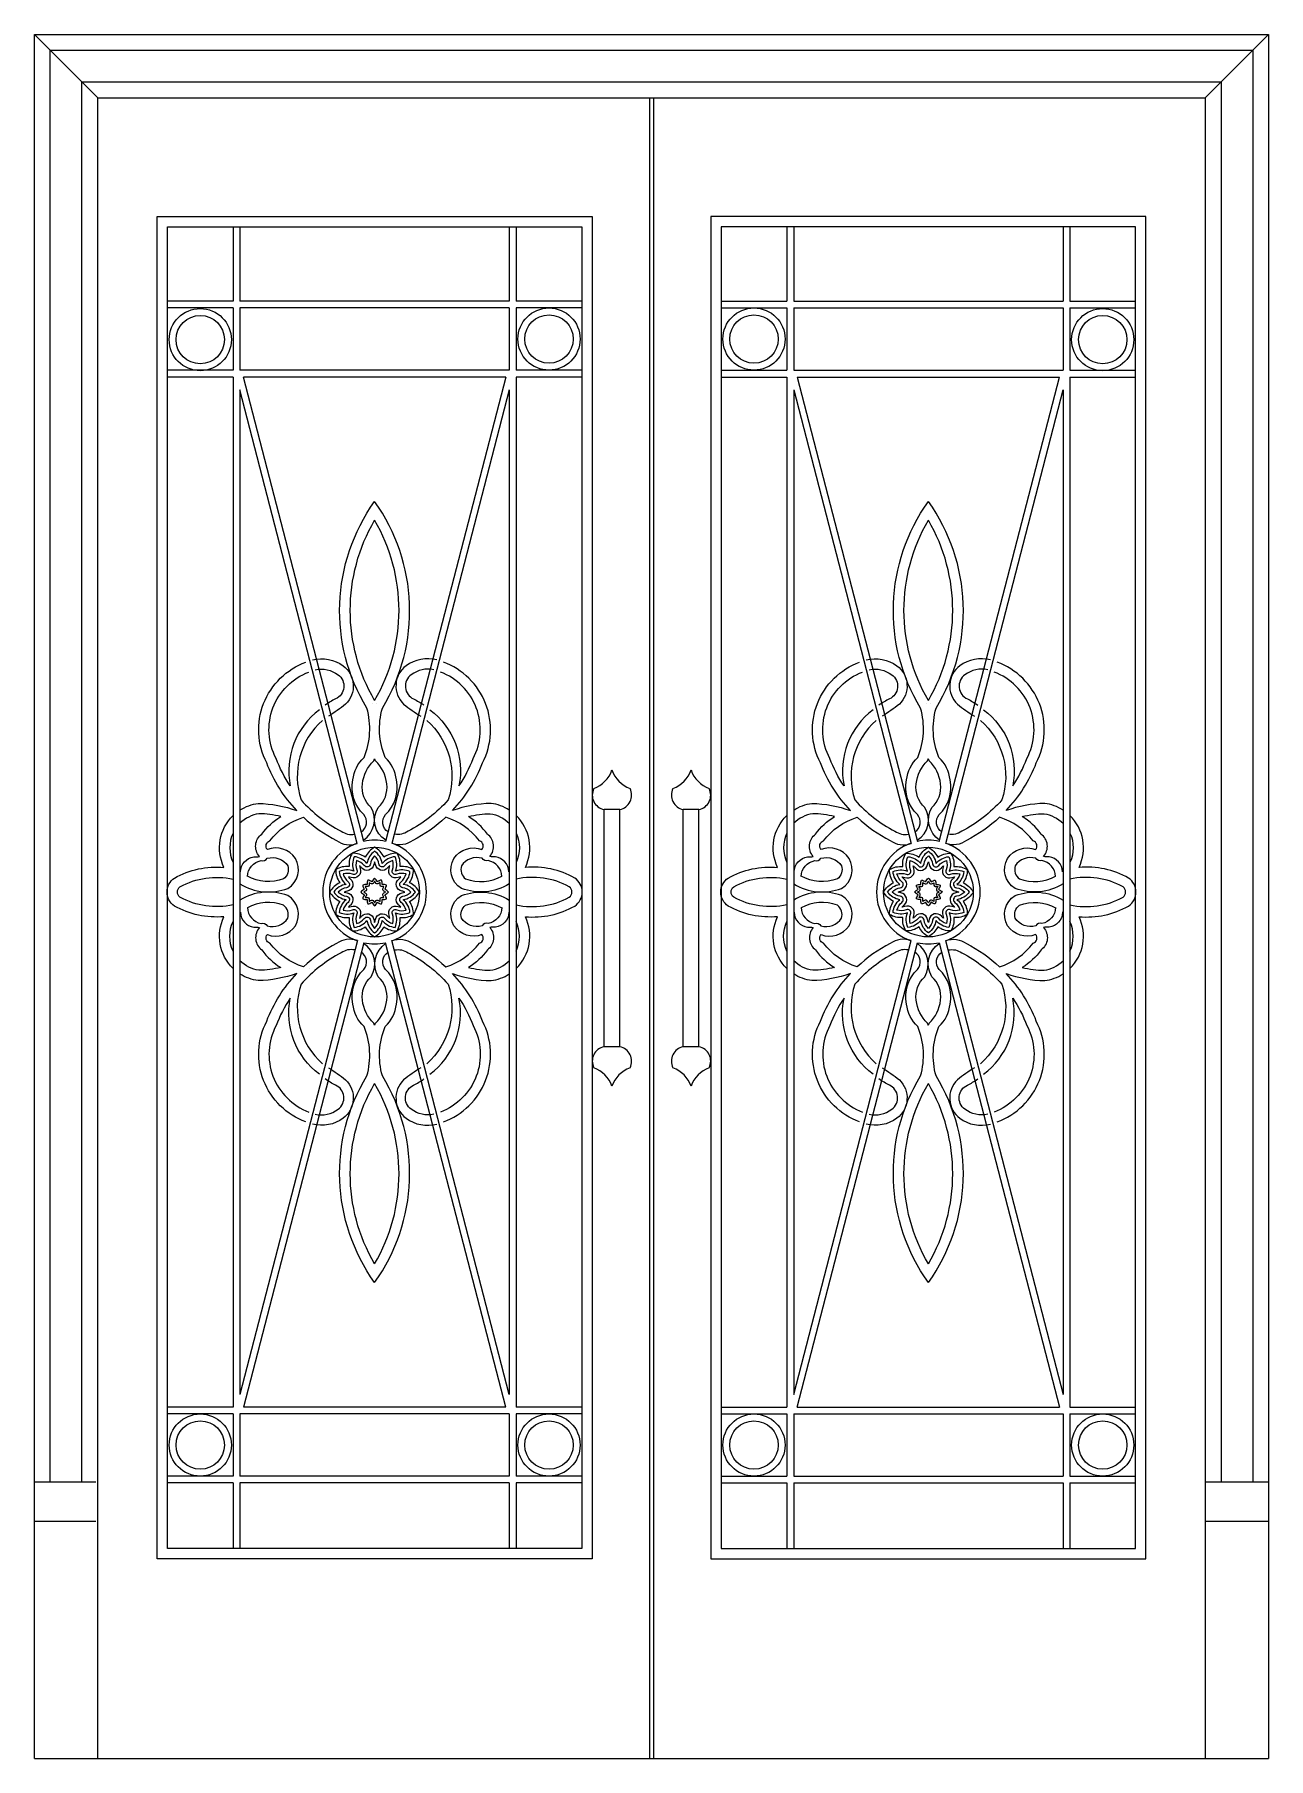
# Model space of a CAD drawing. Header units: metres. Extents: x -4700 to -3140, y 2 to 2182.
import ezdxf

# ---------------------------------------------------------------- set-up
doc = ezdxf.new("R2010")
doc.units = ezdxf.units.M
for name, color, linetype in [('2', 2, 'Continuous'), ('3', 3, 'Continuous'), ('4', 4, 'Continuous'), ('6', 3, 'Continuous'), ('7', 7, 'Continuous')]:
    doc.layers.add(name, color=color, linetype=linetype)

msp = doc.modelspace()

# ---------------------------------------------------------------- linework, layer by layer
at = {"layer": '2'}
msp.add_line((-4700.22, 1.99), (-3140.22, 1.99), dxfattribs=at)
at = {"layer": '3'}
for p, q in [((-4620.22, 2101.99), (-4700.22, 2181.99)), ((-3220.22, 2101.99), (-3140.22, 2181.99)), ((-3922.72, 2101.99), (-3922.72, 1.99)), ((-3917.72, 2101.99), (-3917.72, 1.99)), ((-4449.19, 1938.89), (-4449.19, 1844.9)), ((-4440.46, 1938.89), (-4440.46, 1844.9)), ((-4099.99, 1938.89), (-4099.99, 1844.9)), ((-4091.26, 1938.89), (-4091.26, 1844.9)), ((-3749.19, 1938.89), (-3749.19, 1844.9)), ((-3740.46, 1938.89), (-3740.46, 1844.9)), ((-3399.99, 1938.89), (-3399.99, 1844.9)), ((-3391.26, 1938.89), (-3391.26, 1844.9)), ((-4449.19, 1844.9), (-4532.13, 1844.9)), ((-4449.19, 1836.17), (-4532.13, 1836.17)), ((-4449.19, 1836.17), (-4449.19, 1757.6)), ((-4099.99, 1844.9), (-4440.46, 1844.9)), ((-4099.99, 1836.17), (-4440.46, 1836.17)), ((-4440.46, 1836.17), (-4440.46, 1757.6)), ((-4099.99, 1836.17), (-4099.99, 1757.6)), ((-4008.32, 1844.9), (-4091.26, 1844.9)), ((-4008.32, 1836.17), (-4091.26, 1836.17)), ((-4091.26, 1836.17), (-4091.26, 1757.6)), ((-3832.13, 1844.9), (-3749.19, 1844.9)), ((-3832.13, 1836.17), (-3749.19, 1836.17)), ((-3749.19, 1836.17), (-3749.19, 1757.6)), ((-3740.46, 1844.9), (-3399.99, 1844.9)), ((-3740.46, 1836.17), (-3399.99, 1836.17)), ((-3740.46, 1836.17), (-3740.46, 1757.6)), ((-3399.99, 1836.17), (-3399.99, 1757.6)), ((-3391.26, 1844.9), (-3308.32, 1844.9)), ((-3391.26, 1836.17), (-3391.26, 1757.6)), ((-3391.26, 1836.17), (-3308.32, 1836.17)), ((-4449.19, 1757.6), (-4532.13, 1757.6)), ((-4449.19, 1748.87), (-4532.13, 1748.87)), ((-4449.19, 1748.87), (-4449.19, 446.43)), ((-4099.99, 1757.6), (-4440.46, 1757.6)), ((-4283.82, 1161.7), (-4435.92, 1748.87)), ((-4104.52, 1748.87), (-4435.92, 1748.87)), ((-4104.52, 1748.87), (-4256.62, 1161.7)), ((-4008.32, 1757.6), (-4091.26, 1757.6)), ((-4091.26, 1748.87), (-4091.26, 446.43)), ((-4008.32, 1748.87), (-4091.26, 1748.87)), ((-3832.13, 1757.6), (-3749.19, 1757.6)), ((-3832.13, 1748.87), (-3749.19, 1748.87)), ((-3749.19, 1748.87), (-3749.19, 446.43)), ((-3740.46, 1757.6), (-3399.99, 1757.6)), ((-3735.92, 1748.87), (-3583.82, 1161.7)), ((-3735.92, 1748.87), (-3404.52, 1748.87)), ((-3556.62, 1161.7), (-3404.52, 1748.87)), ((-3391.26, 1757.6), (-3308.32, 1757.6)), ((-3391.26, 1748.87), (-3391.26, 446.43)), ((-3391.26, 1748.87), (-3308.32, 1748.87)), ((-4292.13, 1158.99), (-4440.46, 1732.85)), ((-4440.46, 1732.85), (-4440.46, 462.45)), ((-4099.99, 1732.85), (-4248.32, 1158.99)), ((-4099.99, 1732.85), (-4099.99, 462.45)), ((-3740.46, 1732.85), (-3740.46, 462.45)), ((-3740.46, 1732.85), (-3592.13, 1158.99)), ((-3548.32, 1158.99), (-3399.99, 1732.85)), ((-3399.99, 1732.85), (-3399.99, 462.45)), ((-4292.07, 1036.53), (-4440.46, 462.45)), ((-4283.82, 1033.6), (-4435.92, 446.43)), ((-4104.52, 446.43), (-4256.62, 1033.6)), ((-4099.99, 462.45), (-4248.38, 1036.53)), ((-3740.46, 462.45), (-3592.07, 1036.53)), ((-3735.92, 446.43), (-3583.82, 1033.6)), ((-3556.62, 1033.6), (-3404.52, 446.43)), ((-3548.38, 1036.53), (-3399.99, 462.45)), ((-4449.19, 446.43), (-4532.13, 446.43)), ((-4449.19, 437.7), (-4532.13, 437.7)), ((-4449.19, 437.7), (-4449.19, 359.13)), ((-4099.99, 437.7), (-4440.46, 437.7)), ((-4440.46, 437.7), (-4440.46, 359.13)), ((-4104.52, 446.43), (-4435.92, 446.43)), ((-4099.99, 437.7), (-4099.99, 359.13)), ((-4008.32, 446.43), (-4091.26, 446.43)), ((-4091.26, 437.7), (-4091.26, 359.13)), ((-4008.32, 437.7), (-4091.26, 437.7)), ((-3832.13, 446.43), (-3749.19, 446.43)), ((-3832.13, 437.7), (-3749.19, 437.7)), ((-3749.19, 437.7), (-3749.19, 359.13)), ((-3740.46, 437.7), (-3399.99, 437.7)), ((-3740.46, 437.7), (-3740.46, 359.13)), ((-3735.92, 446.43), (-3404.52, 446.43)), ((-3399.99, 437.7), (-3399.99, 359.13)), ((-3391.26, 446.43), (-3308.32, 446.43)), ((-3391.26, 437.7), (-3391.26, 359.13)), ((-3391.26, 437.7), (-3308.32, 437.7)), ((-4700.22, 351.99), (-4622.72, 351.99)), ((-4449.19, 359.13), (-4532.13, 359.13)), ((-4449.19, 350.4), (-4532.13, 350.4)), ((-4449.19, 350.4), (-4449.19, 267.46)), ((-4099.99, 359.13), (-4440.46, 359.13)), ((-4440.46, 350.4), (-4440.46, 267.46)), ((-4099.99, 350.4), (-4440.46, 350.4)), ((-4099.99, 350.4), (-4099.99, 267.46)), ((-4008.32, 359.13), (-4091.26, 359.13)), ((-4091.26, 350.4), (-4091.26, 267.46)), ((-4008.32, 350.4), (-4091.26, 350.4)), ((-3832.13, 359.13), (-3749.19, 359.13)), ((-3832.13, 350.4), (-3749.19, 350.4)), ((-3749.19, 350.4), (-3749.19, 267.46)), ((-3740.46, 359.13), (-3399.99, 359.13)), ((-3740.46, 350.4), (-3740.46, 267.46)), ((-3740.46, 350.4), (-3399.99, 350.4)), ((-3399.99, 350.4), (-3399.99, 267.46)), ((-3391.26, 359.13), (-3308.32, 359.13)), ((-3391.26, 350.4), (-3391.26, 267.46)), ((-3391.26, 350.4), (-3308.32, 350.4)), ((-3220.22, 351.99), (-3140.22, 351.99))]:
    msp.add_line(p, q, dxfattribs=at)
for points in [[(-4008.32, 267.46), (-4532.13, 267.46), (-4532.13, 1938.89), (-4008.32, 1938.89)], [(-3832.13, 267.46), (-3308.32, 267.46), (-3308.32, 1938.89), (-3832.13, 1938.89)]]:
    msp.add_lwpolyline(points, close=True, dxfattribs=at)
for points in [[(-4287.2, 1173.62, 0.45), (-4284.01, 1195.49, -0.26), (-4297.68, 1239.35, -0.18), (-4283.6, 1267.89, 0.17), (-4280.04, 1330.08, -0.3), (-4270.22, 1591.41)], [(-4253.25, 1173.62, -0.45), (-4256.44, 1195.49, 0.26), (-4242.76, 1239.35, 0.18), (-4256.85, 1267.89, -0.17), (-4260.41, 1330.08, 0.3), (-4270.22, 1591.41)], [(-3587.2, 1173.62, 0.45), (-3584.01, 1195.49, -0.26), (-3597.68, 1239.35, -0.18), (-3583.6, 1267.89, 0.17), (-3580.04, 1330.08, -0.3), (-3570.22, 1591.41)], [(-3553.25, 1173.62, -0.45), (-3556.44, 1195.49, 0.26), (-3542.76, 1239.35, 0.18), (-3556.85, 1267.89, -0.17), (-3560.41, 1330.08, 0.3), (-3570.22, 1591.41)], [(-4270.22, 1339.71, -0.27), (-4270.22, 1567.92)], [(-4270.22, 1339.71, 0.27), (-4270.22, 1567.92)], [(-3570.22, 1339.71, -0.27), (-3570.22, 1567.92)], [(-3570.22, 1339.71, 0.27), (-3570.22, 1567.92)], [(-4440.46, 1201.24, -0.11), (-4417.38, 1209.73, -0.08), (-4368.63, 1200.6, -0.1), (-4406.69, 1261.02, -0.45), (-4357.09, 1388.42)], [(-4340.01, 1328.15, 0.29), (-4376.81, 1231.78, -0.06), (-4394.8, 1266.6, -0.45), (-4353.52, 1375.82)], [(-4348.81, 1391.21, -0.22), (-4309.97, 1383.8, -0.46), (-4306.88, 1335.14, -0.03), (-4328.62, 1319.9)], [(-4345.25, 1378.63, -0.22), (-4316.45, 1372.33, -0.58), (-4319.52, 1341.84, 0.04), (-4332.63, 1334.06)], [(-4191.64, 1391.21, 0.22), (-4230.47, 1383.8, 0.46), (-4233.56, 1335.14, 0.03), (-4211.83, 1319.9)], [(-4195.2, 1378.63, 0.22), (-4224, 1372.33, 0.58), (-4220.92, 1341.84, -0.04), (-4207.82, 1334.06)], [(-4200.44, 1328.15, -0.29), (-4163.64, 1231.78, 0.06), (-4145.64, 1266.6, 0.45), (-4186.92, 1375.82)], [(-4099.99, 1201.24, 0.11), (-4123.06, 1209.73, 0.08), (-4171.82, 1200.6, 0.1), (-4133.76, 1261.02, 0.45), (-4183.35, 1388.42)], [(-3740.46, 1201.24, -0.11), (-3717.38, 1209.73, -0.08), (-3668.63, 1200.6, -0.1), (-3706.69, 1261.02, -0.45), (-3657.09, 1388.42)], [(-3640.01, 1328.15, 0.29), (-3676.81, 1231.78, -0.06), (-3694.8, 1266.6, -0.45), (-3653.52, 1375.82)], [(-3648.81, 1391.21, -0.22), (-3609.97, 1383.8, -0.46), (-3606.88, 1335.14, -0.03), (-3628.62, 1319.9)], [(-3645.25, 1378.63, -0.22), (-3616.45, 1372.33, -0.58), (-3619.52, 1341.84, 0.04), (-3632.63, 1334.06)], [(-3491.64, 1391.21, 0.22), (-3530.47, 1383.8, 0.46), (-3533.56, 1335.14, 0.03), (-3511.83, 1319.9)], [(-3495.2, 1378.63, 0.22), (-3524, 1372.33, 0.58), (-3520.92, 1341.84, -0.04), (-3507.82, 1334.06)], [(-3500.44, 1328.15, -0.29), (-3463.64, 1231.78, 0.06), (-3445.64, 1266.6, 0.45), (-3486.92, 1375.82)], [(-3399.99, 1201.24, 0.11), (-3423.06, 1209.73, 0.08), (-3471.82, 1200.6, 0.1), (-3433.76, 1261.02, 0.45), (-3483.35, 1388.42)], [(-4272.66, 1335.68), (-4272.66, 1335.68, 0.28)], [(-4267.78, 1335.68), (-4267.78, 1335.68, -0.28)], [(-3572.66, 1335.68), (-3572.66, 1335.68, 0.28)], [(-3567.78, 1335.68), (-3567.78, 1335.68, -0.28)], [(-4336.22, 1314.72, 0.3), (-4363.14, 1214.02, 0.09), (-4312.4, 1174.49, 0.21), (-4295.51, 1170.93)], [(-4204.22, 1314.72, -0.3), (-4177.31, 1214.02, -0.09), (-4228.04, 1174.49, -0.21), (-4244.94, 1170.93)], [(-3636.22, 1314.72, 0.3), (-3663.14, 1214.02, 0.09), (-3612.4, 1174.49, 0.21), (-3595.51, 1170.93)], [(-3504.22, 1314.72, -0.3), (-3477.31, 1214.02, -0.09), (-3528.04, 1174.49, -0.21), (-3544.94, 1170.93)], [(-4284.25, 1163.2, 0.39), (-4274.68, 1204.68, -0.25), (-4285.56, 1234.4, -0.18), (-4271.24, 1263.55, 0.01), (-4270.22, 1266.2)], [(-4256.21, 1163.17, -0.41), (-4265.77, 1204.68, 0.25), (-4254.89, 1234.4, 0.18), (-4269.21, 1263.55, -0.01), (-4270.22, 1266.2)], [(-3584.24, 1163.17, 0.41), (-3574.68, 1204.68, -0.25), (-3585.56, 1234.4, -0.18), (-3571.24, 1263.55, 0.01), (-3570.22, 1266.2)], [(-3556.2, 1163.2, -0.39), (-3565.77, 1204.68, 0.25), (-3554.89, 1234.4, 0.18), (-3569.21, 1263.55, -0.01), (-3570.22, 1266.2)], [(-4449.19, 1000.97, -0.32), (-4460.78, 1066.43, -0.15), (-4523.31, 1079.97, -0.53), (-4523.31, 1115.33, -0.15), (-4460.78, 1128.87, -0.32), (-4449.19, 1194.33)], [(-4439.93, 1123.32, -0.36), (-4422.92, 1142.17, 0.11), (-4415.73, 1142.67, -0.45), (-4412.72, 1170.9, -0.1), (-4388.97, 1193.02, 0.06), (-4416.45, 1196.63, 0.16), (-4440.46, 1184.55)], [(-4440.46, 1107.8, 0.23), (-4379.85, 1102.17, 0.41), (-4370.47, 1140.21, 0.35), (-4405.83, 1151.44, -0.55), (-4402.8, 1162.21, -0.16), (-4360.09, 1192.11, 0.07), (-4318.38, 1162.84, 0.25), (-4292.13, 1158.99)], [(-4099.99, 1107.8, -0.23), (-4160.6, 1102.17, -0.41), (-4169.98, 1140.21, -0.35), (-4134.62, 1151.44, 0.55), (-4137.64, 1162.21, 0.16), (-4180.36, 1192.11, -0.07), (-4222.06, 1162.84, -0.25), (-4248.32, 1158.99)], [(-4100.51, 1123.32, 0.36), (-4117.53, 1142.17, -0.11), (-4124.71, 1142.67, 0.45), (-4127.73, 1170.9, 0.1), (-4151.48, 1193.02, -0.06), (-4123.99, 1196.63, -0.16), (-4099.99, 1184.55)], [(-4091.26, 1000.97, 0.32), (-4079.66, 1066.43, 0.15), (-4017.14, 1079.97, 0.53), (-4017.14, 1115.33, 0.15), (-4079.66, 1128.87, 0.32), (-4091.26, 1194.33)], [(-3749.19, 1000.97, -0.32), (-3760.78, 1066.43, -0.15), (-3823.31, 1079.97, -0.53), (-3823.31, 1115.33, -0.15), (-3760.78, 1128.87, -0.32), (-3749.19, 1194.33)], [(-3739.93, 1123.32, -0.36), (-3722.92, 1142.17, 0.11), (-3715.73, 1142.67, -0.45), (-3712.72, 1170.9, -0.1), (-3688.97, 1193.02, 0.06), (-3716.45, 1196.63, 0.16), (-3740.46, 1184.55)], [(-3740.46, 1107.8, 0.23), (-3679.85, 1102.17, 0.41), (-3670.47, 1140.21, 0.35), (-3705.83, 1151.44, -0.55), (-3702.8, 1162.21, -0.16), (-3660.09, 1192.11, 0.07), (-3618.38, 1162.84, 0.25), (-3592.13, 1158.99)], [(-3399.99, 1107.8, -0.23), (-3460.6, 1102.17, -0.41), (-3469.98, 1140.21, -0.35), (-3434.62, 1151.44, 0.55), (-3437.64, 1162.21, 0.16), (-3480.36, 1192.11, -0.07), (-3522.06, 1162.84, -0.25), (-3548.32, 1158.99)], [(-3400.51, 1123.32, 0.36), (-3417.53, 1142.17, -0.11), (-3424.71, 1142.67, 0.45), (-3427.73, 1170.9, 0.1), (-3451.48, 1193.02, -0.06), (-3423.99, 1196.63, -0.16), (-3399.99, 1184.55)], [(-3391.26, 1000.97, 0.32), (-3379.66, 1066.43, 0.15), (-3317.14, 1079.97, 0.53), (-3317.14, 1115.33, 0.15), (-3379.66, 1128.87, 0.32), (-3391.26, 1194.33)], [(-4449.19, 1172.23, 0.22), (-4449.19, 1134.98)], [(-4091.26, 1172.23, -0.22), (-4091.26, 1134.98)], [(-3749.19, 1172.23, 0.22), (-3749.19, 1134.98)], [(-3391.26, 1172.23, -0.22), (-3391.26, 1134.98)], [(-4431.11, 1117.34, -0.35), (-4413.78, 1137.38, 0.37), (-4406.08, 1140.35, -0.32), (-4379.85, 1130.86, -0.29), (-4385.29, 1114.13, -0.21), (-4431.13, 1117.57)], [(-4109.34, 1117.34, 0.35), (-4126.66, 1137.38, -0.37), (-4134.37, 1140.35, 0.32), (-4160.6, 1130.86, 0.29), (-4155.15, 1114.13, 0.21), (-4109.31, 1117.57)], [(-3731.11, 1117.34, -0.35), (-3713.78, 1137.38, 0.37), (-3706.08, 1140.35, -0.32), (-3679.85, 1130.86, -0.29), (-3685.29, 1114.13, -0.21), (-3731.13, 1117.57)], [(-3409.34, 1117.34, 0.35), (-3426.66, 1137.38, -0.37), (-3434.37, 1140.35, 0.32), (-3460.6, 1130.86, 0.29), (-3455.15, 1114.13, 0.21), (-3409.31, 1117.57)], [(-4449.19, 1081.33, -0.18), (-4516.29, 1091.06, -0.49), (-4516.29, 1104.24, -0.18), (-4449.19, 1113.97)], [(-4091.26, 1081.33, 0.18), (-4024.15, 1091.06, 0.49), (-4024.15, 1104.24, 0.18), (-4091.26, 1113.97)], [(-3749.19, 1081.33, -0.18), (-3816.29, 1091.06, -0.49), (-3816.29, 1104.24, -0.18), (-3749.19, 1113.97)], [(-3391.26, 1081.33, 0.18), (-3324.15, 1091.06, 0.49), (-3324.15, 1104.24, 0.18), (-3391.26, 1113.97)], [(-4292.07, 1036.53, 0.23), (-4318.38, 1032.46, 0.07), (-4360.09, 1003.19, -0.16), (-4402.8, 1033.09, -0.55), (-4405.83, 1043.86, 0.35), (-4370.47, 1055.09, 0.41), (-4379.85, 1093.13, 0.23), (-4440.46, 1087.5)], [(-4248.38, 1036.53, -0.23), (-4222.06, 1032.46, -0.07), (-4180.36, 1003.19, 0.16), (-4137.64, 1033.09, 0.55), (-4134.62, 1043.86, -0.35), (-4169.98, 1055.09, -0.41), (-4160.6, 1093.13, -0.23), (-4099.99, 1087.5)], [(-3592.07, 1036.53, 0.23), (-3618.38, 1032.46, 0.07), (-3660.09, 1003.19, -0.16), (-3702.8, 1033.09, -0.55), (-3705.83, 1043.86, 0.35), (-3670.47, 1055.09, 0.41), (-3679.85, 1093.13, 0.23), (-3740.46, 1087.5)], [(-3548.38, 1036.53, -0.23), (-3522.06, 1032.46, -0.07), (-3480.36, 1003.19, 0.16), (-3437.64, 1033.09, 0.55), (-3434.62, 1043.86, -0.35), (-3469.98, 1055.09, -0.41), (-3460.6, 1093.13, -0.23), (-3399.99, 1087.5)], [(-4454.67, 1076.29), (-4454.67, 1076.29, 0.58)], [(-4439.93, 1071.98, 0.36), (-4422.92, 1053.14, -0.11), (-4415.73, 1052.63, 0.45), (-4412.72, 1024.4, 0.1), (-4388.97, 1002.28, -0.06), (-4416.45, 998.67, -0.16), (-4440.46, 1010.75)], [(-4431.11, 1077.96, 0.35), (-4413.78, 1057.92, -0.37), (-4406.08, 1054.95, 0.32), (-4379.85, 1064.44, 0.29), (-4385.29, 1081.17, 0.21), (-4431.13, 1077.73)], [(-4109.34, 1077.96, -0.35), (-4126.66, 1057.92, 0.37), (-4134.37, 1054.95, -0.32), (-4160.6, 1064.44, -0.29), (-4155.15, 1081.17, -0.21), (-4109.31, 1077.73)], [(-4100.51, 1071.98, -0.36), (-4117.53, 1053.14, 0.11), (-4124.71, 1052.63, -0.45), (-4127.73, 1024.4, -0.1), (-4151.48, 1002.28, 0.06), (-4123.99, 998.67, 0.16), (-4099.99, 1010.75)], [(-3739.93, 1071.98, 0.36), (-3722.92, 1053.14, -0.11), (-3715.73, 1052.63, 0.45), (-3712.72, 1024.4, 0.1), (-3688.97, 1002.28, -0.06), (-3716.45, 998.67, -0.16), (-3740.46, 1010.75)], [(-3731.11, 1077.96, 0.35), (-3713.78, 1057.92, -0.37), (-3706.08, 1054.95, 0.32), (-3679.85, 1064.44, 0.29), (-3685.29, 1081.17, 0.21), (-3731.13, 1077.73)], [(-3409.34, 1077.96, -0.35), (-3426.66, 1057.92, 0.37), (-3434.37, 1054.95, -0.32), (-3460.6, 1064.44, -0.29), (-3455.15, 1081.17, -0.21), (-3409.31, 1077.73)], [(-3400.51, 1071.98, -0.36), (-3417.53, 1053.14, 0.11), (-3424.71, 1052.63, -0.45), (-3427.73, 1024.4, -0.1), (-3451.48, 1002.28, 0.06), (-3423.99, 998.67, 0.16), (-3399.99, 1010.75)], [(-3385.77, 1076.29), (-3385.77, 1076.29, -0.58)], [(-4449.19, 1023.07, -0.22), (-4449.19, 1060.32)], [(-4091.26, 1023.07, 0.22), (-4091.26, 1060.32)], [(-3749.19, 1023.07, -0.22), (-3749.19, 1060.32)], [(-3391.26, 1023.07, 0.22), (-3391.26, 1060.32)], [(-4295.51, 1024.37, 0.21), (-4312.4, 1020.81, 0.09), (-4363.14, 981.28, 0.3), (-4336.22, 880.58)], [(-4270.22, 929.1, 0.01), (-4271.24, 931.76, -0.18), (-4285.56, 960.9, -0.25), (-4274.68, 990.62, 0.41), (-4284.09, 1032.65)], [(-4270.22, 929.1, -0.01), (-4269.21, 931.76, 0.18), (-4254.89, 960.9, 0.25), (-4265.77, 990.62, -0.38), (-4256.34, 1032.61)], [(-4244.94, 1024.37, -0.21), (-4228.04, 1020.81, -0.09), (-4177.31, 981.28, -0.3), (-4204.22, 880.58)], [(-3595.51, 1024.37, 0.21), (-3612.4, 1020.81, 0.09), (-3663.14, 981.28, 0.3), (-3636.22, 880.58)], [(-3570.22, 929.1, 0.01), (-3571.24, 931.76, -0.18), (-3585.56, 960.9, -0.25), (-3574.68, 990.62, 0.38), (-3584.1, 1032.61)], [(-3570.22, 929.1, -0.01), (-3569.21, 931.76, 0.18), (-3554.89, 960.9, 0.25), (-3565.77, 990.62, -0.41), (-3556.36, 1032.65)], [(-3544.94, 1024.37, -0.21), (-3528.04, 1020.81, -0.09), (-3477.31, 981.28, -0.3), (-3504.22, 880.58)], [(-4270.22, 603.89, -0.3), (-4280.04, 865.22, 0.17), (-4283.6, 927.42, -0.18), (-4297.68, 955.95, -0.26), (-4284.01, 999.82, 0.45), (-4287.2, 1021.68)], [(-4270.22, 603.89, 0.3), (-4260.41, 865.22, -0.17), (-4256.85, 927.42, 0.18), (-4242.76, 955.95, 0.26), (-4256.44, 999.82, -0.45), (-4253.25, 1021.68)], [(-3570.22, 603.89, -0.3), (-3580.04, 865.22, 0.17), (-3583.6, 927.42, -0.18), (-3597.68, 955.95, -0.26), (-3584.01, 999.82, 0.45), (-3587.2, 1021.68)], [(-3570.22, 603.89, 0.3), (-3560.41, 865.22, -0.17), (-3556.85, 927.42, 0.18), (-3542.76, 955.95, 0.26), (-3556.44, 999.82, -0.45), (-3553.25, 1021.68)], [(-4357.09, 806.88, -0.45), (-4406.69, 934.28, -0.1), (-4368.63, 994.7, -0.08), (-4417.38, 985.58, -0.11), (-4440.46, 994.06)], [(-4183.35, 806.88, 0.45), (-4133.76, 934.28, 0.1), (-4171.82, 994.7, 0.08), (-4123.06, 985.58, 0.11), (-4099.99, 994.06)], [(-3657.09, 806.88, -0.45), (-3706.69, 934.28, -0.1), (-3668.63, 994.7, -0.08), (-3717.38, 985.58, -0.11), (-3740.46, 994.06)], [(-3483.35, 806.88, 0.45), (-3433.76, 934.28, 0.1), (-3471.82, 994.7, 0.08), (-3423.06, 985.58, 0.11), (-3399.99, 994.06)], [(-4340.01, 867.16, -0.29), (-4376.81, 963.53, 0.06), (-4394.8, 928.7, 0.45), (-4353.52, 819.48)], [(-4200.44, 867.16, 0.29), (-4163.64, 963.53, -0.06), (-4145.64, 928.7, -0.45), (-4186.92, 819.48)], [(-3640.01, 867.16, -0.29), (-3676.81, 963.53, 0.06), (-3694.8, 928.7, 0.45), (-3653.52, 819.48)], [(-3500.44, 867.16, 0.29), (-3463.64, 963.53, -0.06), (-3445.64, 928.7, -0.45), (-3486.92, 819.48)], [(-4328.62, 875.4, -0.03), (-4306.88, 860.17, -0.46), (-4309.97, 811.5, -0.22), (-4348.81, 804.09)], [(-4211.83, 875.4, 0.03), (-4233.56, 860.17, 0.46), (-4230.47, 811.5, 0.22), (-4191.64, 804.09)], [(-3628.62, 875.4, -0.03), (-3606.88, 860.17, -0.46), (-3609.97, 811.5, -0.22), (-3648.81, 804.09)], [(-3511.83, 875.4, 0.03), (-3533.56, 860.17, 0.46), (-3530.47, 811.5, 0.22), (-3491.64, 804.09)], [(-4345.25, 816.68, 0.22), (-4316.45, 822.97, 0.58), (-4319.52, 853.46, -0.04), (-4332.63, 861.25)], [(-4270.22, 627.38, -0.27), (-4270.22, 855.59)], [(-4270.22, 627.38, 0.27), (-4270.22, 855.59)], [(-4195.2, 816.68, -0.22), (-4224, 822.97, -0.58), (-4220.92, 853.46, 0.04), (-4207.82, 861.25)], [(-3645.25, 816.68, 0.22), (-3616.45, 822.97, 0.58), (-3619.52, 853.46, -0.04), (-3632.63, 861.25)], [(-3570.22, 627.38, -0.27), (-3570.22, 855.59)], [(-3570.22, 627.38, 0.27), (-3570.22, 855.59)], [(-3495.2, 816.68, -0.22), (-3524, 822.97, -0.58), (-3520.92, 853.46, 0.04), (-3507.82, 861.25)]]:
    msp.add_lwpolyline(points, format="xyb", dxfattribs=at)
for points in [[(-4314.26, 1085.85, 0.16), (-4319.37, 1069.28, 0.16), (-4302.46, 1065.41, 0.16), (-4298.6, 1048.51, 0.16), (-4282.02, 1053.61, 0.16), (-4270.22, 1040.9, 0.16), (-4258.42, 1053.61, 0.16), (-4241.85, 1048.51, 0.16), (-4237.99, 1065.41, 0.16), (-4221.08, 1069.28, 0.16), (-4226.19, 1085.85, 0.16), (-4213.48, 1097.65, 0.16), (-4226.19, 1109.45, 0.16), (-4221.08, 1126.02, 0.16), (-4237.99, 1129.89, 0.16), (-4241.85, 1146.79, 0.16), (-4258.42, 1141.69, 0.16), (-4270.22, 1154.4, 0.16), (-4282.02, 1141.69, 0.16), (-4298.6, 1146.79, 0.16), (-4302.46, 1129.89, 0.16), (-4319.37, 1126.02, 0.16), (-4314.26, 1109.45, 0.16), (-4326.97, 1097.65, 0.16)], [(-4306.39, 1087.96, 0.2), (-4314.91, 1071.85, 0.2), (-4296.7, 1071.18, 0.2), (-4296.02, 1052.96, 0.2), (-4279.91, 1061.49, 0.2), (-4270.22, 1046.05, 0.2), (-4260.53, 1061.49, 0.2), (-4244.42, 1052.96, 0.2), (-4243.75, 1071.18, 0.2), (-4225.53, 1071.85, 0.2), (-4234.06, 1087.96, 0.2), (-4218.62, 1097.65, 0.2), (-4234.06, 1107.34, 0.2), (-4225.53, 1123.45, 0.2), (-4243.75, 1124.12, 0.2), (-4244.42, 1142.34, 0.2), (-4260.53, 1133.81, 0.2), (-4270.22, 1149.25, 0.2), (-4279.91, 1133.81, 0.2), (-4296.02, 1142.34, 0.2), (-4296.7, 1124.12, 0.2), (-4314.91, 1123.45, 0.2), (-4306.39, 1107.34, 0.2), (-4321.83, 1097.65, 0.2)], [(-4303.62, 1084.58, 0.16), (-4309.99, 1074.69, 0.16), (-4298.24, 1075.26, -0.65), (-4292.61, 1069.64, 0.16), (-4293.19, 1057.88, 0.16), (-4283.29, 1064.26, -0.65), (-4275.61, 1062.2, 0.16), (-4270.22, 1051.73, 0.16), (-4264.84, 1062.2, -0.65), (-4257.16, 1064.26, 0.16), (-4247.26, 1057.88, 0.16), (-4247.83, 1069.64, -0.65), (-4242.21, 1075.26, 0.16), (-4230.45, 1074.69, 0.16), (-4236.83, 1084.58, -0.65), (-4234.77, 1092.27, 0.16), (-4224.3, 1097.65, 0.16), (-4234.77, 1103.03, -0.65), (-4236.83, 1110.72, 0.16), (-4230.45, 1120.61, 0.16), (-4242.21, 1120.04, -0.65), (-4247.83, 1125.66, 0.16), (-4247.26, 1137.42, 0.16), (-4257.16, 1131.05, -0.65), (-4264.84, 1133.11, 0.16), (-4270.22, 1143.57, 0.16), (-4275.61, 1133.11, -0.65), (-4283.29, 1131.05, 0.16), (-4293.19, 1137.42, 0.16), (-4292.61, 1125.66, -0.65), (-4298.24, 1120.04, 0.16), (-4309.99, 1120.61, 0.16), (-4303.62, 1110.72, -0.65), (-4305.68, 1103.03, 0.16), (-4316.15, 1097.65, 0.16), (-4305.68, 1092.27, -0.65)], [(-4300.85, 1081.21, 0.06), (-4303.43, 1078.48, 0.06), (-4299.78, 1079.35, -0.65), (-4288.53, 1068.1, 0.06), (-4289.4, 1064.44, 0.06), (-4286.67, 1067.02, -0.65), (-4271.3, 1062.9, 0.06), (-4270.22, 1059.3, 0.06), (-4269.15, 1062.9, -0.65), (-4253.78, 1067.02, 0.06), (-4251.05, 1064.44, 0.06), (-4251.92, 1068.1, -0.65), (-4240.67, 1079.35, 0.06), (-4237.01, 1078.48, 0.06), (-4239.59, 1081.21, -0.65), (-4235.48, 1096.58, 0.06), (-4231.87, 1097.65, 0.06), (-4235.48, 1098.73, -0.65), (-4239.59, 1114.09, 0.06), (-4237.01, 1116.82, 0.06), (-4240.67, 1115.96, -0.65), (-4251.92, 1127.21, 0.06), (-4251.05, 1130.86, 0.06), (-4253.78, 1128.28, -0.65), (-4269.15, 1132.4, 0.06), (-4270.22, 1136, 0.06), (-4271.3, 1132.4, -0.65), (-4286.67, 1128.28, 0.06), (-4289.4, 1130.86, 0.06), (-4288.53, 1127.21, -0.65), (-4299.78, 1115.96, 0.06), (-4303.43, 1116.82, 0.06), (-4300.85, 1114.09, -0.65), (-4304.97, 1098.73, 0.06), (-4308.57, 1097.65, 0.06), (-4304.97, 1096.58, -0.65)], [(-3526.19, 1085.85, -0.16), (-3521.08, 1069.28, -0.16), (-3537.99, 1065.41, -0.16), (-3541.85, 1048.51, -0.16), (-3558.42, 1053.61, -0.16), (-3570.22, 1040.9, -0.16), (-3582.02, 1053.61, -0.16), (-3598.6, 1048.51, -0.16), (-3602.46, 1065.41, -0.16), (-3619.37, 1069.28, -0.16), (-3614.26, 1085.85, -0.16), (-3626.97, 1097.65, -0.16), (-3614.26, 1109.45, -0.16), (-3619.37, 1126.02, -0.16), (-3602.46, 1129.89, -0.16), (-3598.6, 1146.79, -0.16), (-3582.02, 1141.69, -0.16), (-3570.22, 1154.4, -0.16), (-3558.42, 1141.69, -0.16), (-3541.85, 1146.79, -0.16), (-3537.99, 1129.89, -0.16), (-3521.08, 1126.02, -0.16), (-3526.19, 1109.45, -0.16), (-3513.48, 1097.65, -0.16)], [(-3534.06, 1087.96, -0.2), (-3525.53, 1071.85, -0.2), (-3543.75, 1071.18, -0.2), (-3544.42, 1052.96, -0.2), (-3560.53, 1061.49, -0.2), (-3570.22, 1046.05, -0.2), (-3579.91, 1061.49, -0.2), (-3596.02, 1052.96, -0.2), (-3596.7, 1071.18, -0.2), (-3614.91, 1071.85, -0.2), (-3606.39, 1087.96, -0.2), (-3621.83, 1097.65, -0.2), (-3606.39, 1107.34, -0.2), (-3614.91, 1123.45, -0.2), (-3596.7, 1124.12, -0.2), (-3596.02, 1142.34, -0.2), (-3579.91, 1133.81, -0.2), (-3570.22, 1149.25, -0.2), (-3560.53, 1133.81, -0.2), (-3544.42, 1142.34, -0.2), (-3543.75, 1124.12, -0.2), (-3525.53, 1123.45, -0.2), (-3534.06, 1107.34, -0.2), (-3518.62, 1097.65, -0.2)], [(-3536.83, 1084.58, -0.16), (-3530.45, 1074.69, -0.16), (-3542.21, 1075.26, 0.65), (-3547.83, 1069.64, -0.16), (-3547.26, 1057.88, -0.16), (-3557.16, 1064.26, 0.65), (-3564.84, 1062.2, -0.16), (-3570.22, 1051.73, -0.16), (-3575.61, 1062.2, 0.65), (-3583.29, 1064.26, -0.16), (-3593.19, 1057.88, -0.16), (-3592.61, 1069.64, 0.65), (-3598.24, 1075.26, -0.16), (-3609.99, 1074.69, -0.16), (-3603.62, 1084.58, 0.65), (-3605.68, 1092.27, -0.16), (-3616.15, 1097.65, -0.16), (-3605.68, 1103.03, 0.65), (-3603.62, 1110.72, -0.16), (-3609.99, 1120.61, -0.16), (-3598.24, 1120.04, 0.65), (-3592.61, 1125.66, -0.16), (-3593.19, 1137.42, -0.16), (-3583.29, 1131.05, 0.65), (-3575.61, 1133.11, -0.16), (-3570.22, 1143.57, -0.16), (-3564.84, 1133.11, 0.65), (-3557.16, 1131.05, -0.16), (-3547.26, 1137.42, -0.16), (-3547.83, 1125.66, 0.65), (-3542.21, 1120.04, -0.16), (-3530.45, 1120.61, -0.16), (-3536.83, 1110.72, 0.65), (-3534.77, 1103.03, -0.16), (-3524.3, 1097.65, -0.16), (-3534.77, 1092.27, 0.65)], [(-3539.59, 1081.21, -0.06), (-3537.01, 1078.48, -0.06), (-3540.67, 1079.35, 0.65), (-3551.92, 1068.1, -0.06), (-3551.05, 1064.44, -0.06), (-3553.78, 1067.02, 0.65), (-3569.15, 1062.9, -0.06), (-3570.22, 1059.3, -0.06), (-3571.3, 1062.9, 0.65), (-3586.67, 1067.02, -0.06), (-3589.4, 1064.44, -0.06), (-3588.53, 1068.1, 0.65), (-3599.78, 1079.35, -0.06), (-3603.43, 1078.48, -0.06), (-3600.85, 1081.21, 0.65), (-3604.97, 1096.58, -0.06), (-3608.57, 1097.65, -0.06), (-3604.97, 1098.73, 0.65), (-3600.85, 1114.09, -0.06), (-3603.43, 1116.82, -0.06), (-3599.78, 1115.96, 0.65), (-3588.53, 1127.21, -0.06), (-3589.4, 1130.86, -0.06), (-3586.67, 1128.28, 0.65), (-3571.3, 1132.4, -0.06), (-3570.22, 1136, -0.06), (-3569.15, 1132.4, 0.65), (-3553.78, 1128.28, -0.06), (-3551.05, 1130.86, -0.06), (-3551.92, 1127.21, 0.65), (-3540.67, 1115.96, -0.06), (-3537.01, 1116.82, -0.06), (-3539.59, 1114.09, 0.65), (-3535.48, 1098.73, -0.06), (-3531.87, 1097.65, -0.06), (-3535.48, 1096.58, 0.65)], [(-4266.79, 1110.5, 0.12), (-4270.22, 1115.11, 0.12), (-4273.67, 1110.5, 0.12), (-4278.95, 1112.77, 0.12), (-4279.63, 1107.05, 0.12), (-4285.34, 1106.38, 0.12), (-4283.07, 1101.09, 0.12), (-4287.68, 1097.65, 0.12), (-4283.07, 1094.2, 0.12), (-4285.34, 1088.92, 0.12), (-4279.62, 1088.24, 0.12), (-4278.95, 1082.53, 0.12), (-4273.66, 1084.8, 0.12), (-4270.22, 1080.19, 0.12), (-4266.77, 1084.8, 0.12), (-4261.49, 1082.53, 0.12), (-4260.81, 1088.25, 0.12), (-4255.1, 1088.92, 0.12), (-4257.37, 1094.21, 0.12), (-4252.76, 1097.65, 0.12), (-4257.38, 1101.1, 0.12), (-4255.1, 1106.38, 0.12), (-4260.82, 1107.06, 0.12), (-4261.49, 1112.77, 0.12)], [(-3573.66, 1110.5, -0.12), (-3570.22, 1115.11, -0.12), (-3566.77, 1110.5, -0.12), (-3561.49, 1112.77, -0.12), (-3560.81, 1107.05, -0.12), (-3555.1, 1106.38, -0.12), (-3557.37, 1101.09, -0.12), (-3552.76, 1097.65, -0.12), (-3557.38, 1094.2, -0.12), (-3555.1, 1088.92, -0.12), (-3560.82, 1088.24, -0.12), (-3561.49, 1082.53, -0.12), (-3566.79, 1084.8, -0.12), (-3570.22, 1080.19, -0.12), (-3573.67, 1084.8, -0.12), (-3578.95, 1082.53, -0.12), (-3579.63, 1088.25, -0.12), (-3585.34, 1088.92, -0.12), (-3583.07, 1094.21, -0.12), (-3587.68, 1097.65, -0.12), (-3583.07, 1101.1, -0.12), (-3585.34, 1106.38, -0.12), (-3579.62, 1107.06, -0.12), (-3578.95, 1112.77, -0.12)], [(-4269.2, 1109.48, 0.06), (-4270.23, 1111.32, 0.06), (-4271.26, 1109.48, -0.49), (-4275.25, 1108.41, 0.06), (-4277.06, 1109.48, 0.06), (-4277.03, 1107.38, -0.49), (-4279.96, 1104.45, 0.06), (-4282.06, 1104.48, 0.06), (-4280.99, 1102.67, -0.49), (-4282.06, 1098.67, 0.06), (-4283.89, 1097.65, 0.06), (-4282.05, 1096.62, -0.49), (-4280.98, 1092.62, 0.06), (-4282.06, 1090.81, 0.06), (-4279.95, 1090.84, -0.49), (-4277.03, 1087.92, 0.06), (-4277.05, 1085.81, 0.06), (-4275.24, 1086.89, -0.49), (-4271.25, 1085.82, 0.06), (-4270.22, 1083.99, 0.06), (-4269.19, 1085.82, -0.49), (-4265.19, 1086.89, 0.06), (-4263.39, 1085.82, 0.06), (-4263.41, 1087.92, -0.49), (-4260.49, 1090.85, 0.06), (-4258.39, 1090.82, 0.06), (-4259.46, 1092.63, -0.49), (-4258.39, 1096.63, 0.06), (-4256.56, 1097.66, 0.06), (-4258.39, 1098.69, -0.49), (-4259.47, 1102.68, 0.06), (-4258.39, 1104.49, 0.06), (-4260.5, 1104.46, -0.49), (-4263.42, 1107.39, 0.06), (-4263.4, 1109.49, 0.06), (-4265.2, 1108.41, -0.49)], [(-3571.25, 1109.48, -0.06), (-3570.22, 1111.32, -0.06), (-3569.19, 1109.48, 0.49), (-3565.19, 1108.41, -0.06), (-3563.39, 1109.48, -0.06), (-3563.41, 1107.38, 0.49), (-3560.49, 1104.45, -0.06), (-3558.39, 1104.48, -0.06), (-3559.46, 1102.67, 0.49), (-3558.39, 1098.67, -0.06), (-3556.56, 1097.65, -0.06), (-3558.39, 1096.62, 0.49), (-3559.47, 1092.62, -0.06), (-3558.39, 1090.81, -0.06), (-3560.5, 1090.84, 0.49), (-3563.42, 1087.92, -0.06), (-3563.4, 1085.81, -0.06), (-3565.2, 1086.89, 0.49), (-3569.2, 1085.82, -0.06), (-3570.23, 1083.99, -0.06), (-3571.26, 1085.82, 0.49), (-3575.25, 1086.89, -0.06), (-3577.06, 1085.82, -0.06), (-3577.03, 1087.92, 0.49), (-3579.96, 1090.85, -0.06), (-3582.06, 1090.82, -0.06), (-3580.99, 1092.63, 0.49), (-3582.06, 1096.63, -0.06), (-3583.89, 1097.66, -0.06), (-3582.05, 1098.69, 0.49), (-3580.98, 1102.68, -0.06), (-3582.06, 1104.49, -0.06), (-3579.95, 1104.46, 0.49), (-3577.03, 1107.39, -0.06), (-3577.05, 1109.49, -0.06), (-3575.24, 1108.41, 0.49)]]:
    msp.add_lwpolyline(points, format="xyb", close=True, dxfattribs=at)
for points in [[(-4440.46, 1123.74), (-4439.93, 1123.32)], [(-4099.99, 1123.74), (-4100.51, 1123.32)], [(-3740.46, 1123.74), (-3739.93, 1123.32)], [(-3399.99, 1123.74), (-3400.51, 1123.32)], [(-4440.46, 1071.56), (-4439.93, 1071.98)], [(-4281.14, 1078.75), (-4281.14, 1078.75)], [(-4099.99, 1071.56), (-4100.51, 1071.98)], [(-3740.46, 1071.56), (-3739.93, 1071.98)], [(-3559.31, 1078.75), (-3559.31, 1078.75)], [(-3399.99, 1071.56), (-3400.51, 1071.98)], [(-4352.79, 1001.31), (-4352.79, 1001.31)], [(-4352.79, 1001.31), (-4352.79, 1001.31)], [(-3487.65, 1001.31), (-3487.65, 1001.31)], [(-3487.65, 1001.31), (-3487.65, 1001.31)]]:
    msp.add_lwpolyline(points, dxfattribs=at)
for centre, radius in [((-4490.66, 1796.12), 39.29), ((-4049.79, 1796.89), 39.29), ((-3790.66, 1796.89), 39.29), ((-3349.79, 1796.12), 39.29), ((-4490.66, 1796.12), 30.56), ((-4049.79, 1796.89), 30.56), ((-3790.66, 1796.89), 30.56), ((-3349.79, 1796.12), 30.56), ((-4270.22, 1097.65), 56.75), ((-3570.22, 1097.65), 56.75), ((-4490.66, 398.41), 39.29), ((-4049.79, 398.41), 39.29), ((-3790.66, 398.41), 39.29), ((-3349.79, 398.41), 39.29), ((-4490.66, 398.41), 30.56), ((-4049.79, 398.41), 30.56), ((-3790.66, 398.41), 30.56), ((-3349.79, 398.41), 30.56)]:
    msp.add_circle(centre, radius, dxfattribs=at)
for centre, start, end in [((-4270.22, 1097.65), 109.63, 250.37), ((-4270.22, 1097.65), 78.01, 101.99), ((-4270.22, 1097.65), 289.63, 70.37), ((-3570.22, 1097.65), 109.63, 250.37), ((-3570.22, 1097.65), 78.01, 101.99), ((-3570.22, 1097.65), 289.63, 70.37), ((-4270.22, 1097.65), 258.01, 281.99), ((-3570.22, 1097.65), 258.01, 281.99)]:
    msp.add_arc(centre, 65.48, start, end, dxfattribs=at)
at = {"layer": '4'}
for points in [[(-4700.22, 1.99), (-4700.22, 2181.99), (-3140.22, 2181.99), (-3140.22, 1.99)], [(-4620.22, 1.99), (-4620.22, 2101.99), (-3220.22, 2101.99), (-3220.22, 1.99)]]:
    msp.add_lwpolyline(points, dxfattribs=at)
at = {"layer": '6'}
for points in [[(-4680.22, 351.99), (-4680.22, 2161.99), (-3160.22, 2161.99), (-3160.22, 351.99)], [(-4640.22, 351.99), (-4640.22, 2121.99), (-3200.22, 2121.99), (-3200.22, 351.99)]]:
    msp.add_lwpolyline(points, dxfattribs=at)
at = {"layer": '7'}
for p, q in [((-3980.22, 901.99), (-3980.22, 1201.99)), ((-3960.22, 1201.99), (-3980.22, 1201.99)), ((-3960.22, 901.99), (-3960.22, 1201.99)), ((-3880.22, 901.99), (-3880.22, 1201.99)), ((-3860.22, 1201.99), (-3880.22, 1201.99)), ((-3860.22, 901.99), (-3860.22, 1201.99)), ((-3960.22, 901.99), (-3980.22, 901.99)), ((-3860.22, 901.99), (-3880.22, 901.99)), ((-4700.22, 301.99), (-4622.72, 301.99)), ((-3220.22, 301.99), (-3140.22, 301.99))]:
    msp.add_line(p, q, dxfattribs=at)
for points in [[(-3995.22, 254.37), (-4545.22, 254.37), (-4545.22, 1951.99), (-3995.22, 1951.99)], [(-3845.22, 254.37), (-3295.22, 254.37), (-3295.22, 1951.99), (-3845.22, 1951.99)]]:
    msp.add_lwpolyline(points, close=True, dxfattribs=at)
for centre, radius, start, end in [((-4006.37, 1264.31), 38.19, 290.33, 341.17), ((-3934.08, 1264.31), 38.19, 198.83, 249.67), ((-3906.37, 1264.31), 38.19, 290.33, 341.17), ((-3834.08, 1264.31), 38.19, 198.83, 249.67), ((-3976.52, 1220.17), 18.56, 153.34, 258.48), ((-3963.93, 1220.17), 18.56, 281.52, 26.66), ((-3876.52, 1220.17), 18.56, 153.34, 258.48), ((-3863.93, 1220.17), 18.56, 281.52, 26.66), ((-3976.52, 883.8), 18.56, 101.52, 206.66), ((-3963.93, 883.8), 18.56, 333.34, 78.48), ((-3876.52, 883.8), 18.56, 101.52, 206.66), ((-3863.93, 883.8), 18.56, 333.34, 78.48), ((-4006.37, 839.66), 38.19, 18.83, 69.67), ((-3934.08, 839.66), 38.19, 110.33, 161.17), ((-3906.37, 839.66), 38.19, 18.83, 69.67), ((-3834.08, 839.66), 38.19, 110.33, 161.17)]:
    msp.add_arc(centre, radius, start, end, dxfattribs=at)

doc.saveas('drawing.dxf')
